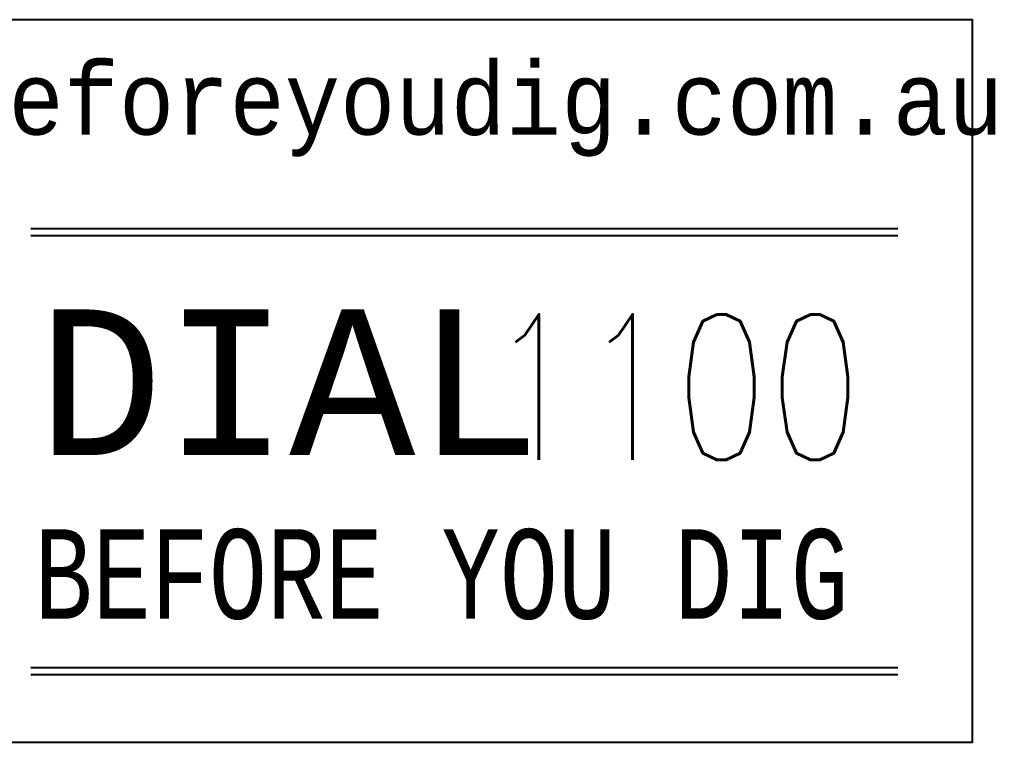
# Model space of a CAD drawing. Extents: x 477 to 783, y 495 to 674.
# Drawn here: x 689.86 to 696.82, y 643.31 to 648.47 of the extents above; entities that cross this region are included whole.
import ezdxf

# ---------------------------------------------------------------- set-up
doc = ezdxf.new("R2010")
doc.units = 0
doc.layers.add('11', color=7, linetype='CONTINUOUS')
doc.styles.add('MONOTXT', font='MONOTXT', dxfattribs={"height": 0.2})
doc.styles.add('ROMANS', font='ROMANS', dxfattribs={"height": 0.2})

# ---------------------------------------------------------------- blocks, each defined once
blk = doc.blocks.new('DIAL')
at = {"layer": '11', "color": 1, "linetype": 'CONTINUOUS'}
for p, q in [((-6.722, 3.67), (-0.529, 3.67)), ((-6.722, 3.62), (-0.529, 3.62)), ((-6.722, 0.535), (-0.529, 0.535)), ((-6.722, 0.485), (-0.529, 0.485))]:
    blk.add_line(p, q, dxfattribs=at)
at = {"layer": '11', "color": 7, "linetype": 'CONTINUOUS'}
blk.add_lwpolyline([(-11.051, 5.162), (0.001, 5.162), (0.001, 0), (-11.051, 0), (-11.051, 5.162)], dxfattribs=at)
at = {"layer": '11', "color": 7, "linetype": 'CONTINUOUS', "style": 'MONOTXT'}
for s, height, width, p in [('www.dialbeforeyoudig.com.au', 0.5, 0.912, (-10.433, 4.34)), ('BEFORE YOU DIG', 0.64, 0.75, (-6.696, 0.883))]:
    blk.add_text(s, height=height, dxfattribs=dict(at, width=width)).set_placement(p)
blk.add_text('DIAL', height=1.04, dxfattribs=at).set_placement((-6.676, 2.052))
at = {"layer": '11', "color": 1, "linetype": 'CONTINUOUS', "style": 'ROMANS', "width": 0.75}
blk.add_text('1100', height=1.04, dxfattribs=at).set_placement((-3.461, 2.017))

msp = doc.modelspace()

# ---------------------------------------------------------------- block references
at = {"layer": '11', "color": 7, "linetype": 'CONTINUOUS'}
msp.add_blockref('DIAL', (696.657, 643.311), dxfattribs=at)

doc.saveas('drawing.dxf')
